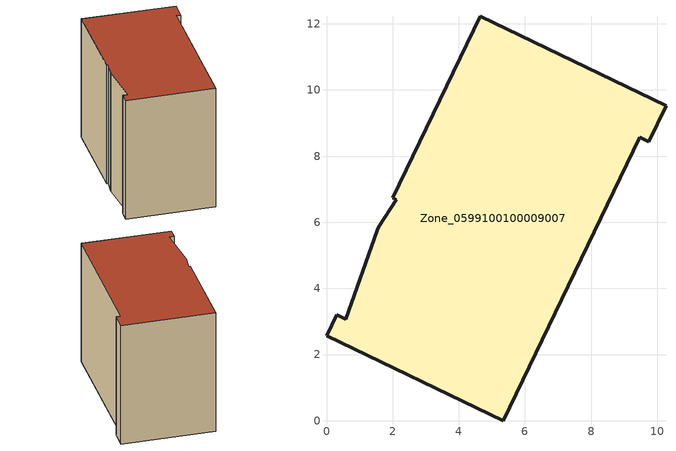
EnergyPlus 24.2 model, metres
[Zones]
Zone_0599100100009007
 floor ground (C_G): 1.53,5.75 1.58,5.86 2.11,6.69 2.01,6.74 4.65,12.23 10.26,9.52 9.73,8.44 9.46,8.57 5.34,0 0,2.57 0.3,3.2 0.59,3.07 z0
 wall outside (C_F): 5.34,0 9.46,8.57 9.73,8.44 10.26,9.52 4.65,12.23 2.01,6.74 2.11,6.69 1.58,5.86 1.53,5.75 0.59,3.07 0.3,3.2 0,2.57 5.34,0 z0:8.7
 roof outside (C_R): 1.53,5.75 0.59,3.07 0.3,3.2 0,2.57 5.34,0 9.46,8.57 9.73,8.44 10.26,9.52 4.65,12.23 2.01,6.74 2.11,6.69 1.58,5.86 z8.7
[BUILDING]
Pand.0599100100009007: North Axis=0; Terrain=City; Loads Convergence Tolerance Value=0.04; Temperature Convergence Tolerance Value=0.4; Solar Distribution=FullExterior; Maximum Number of Warmup Days=25; Minimum Number of Warmup Days=1
[Site:Location]
Rotterdam.The.Hague.AP_ZH_NLD Design_Conditions: Latitude=51.96; Longitude=4.45; Time Zone=1; Elevation=-4.5
[SITE:GROUNDTEMPERATURE:BUILDINGSURFACE]
18, 18, 18, 18, 18, 18, 18, 18, 18, 18, 18, 18
[MATERIAL] Thermal Absorptance=0.9; Solar Absorptance=0.7; Visible Absorptance=0.7
Name | Roughness | Thickness | Conductivity | Density | Specific Heat
G.TC.2006-2014 | MediumSmooth | 0.15 | 0.06 | 540 | 1210
F.TC.2006-2014 | Rough | 0.3 | 0.12 | 1920 | 840
R.TC.2006-2014 | MediumRough | 0.2 | 0.08 | 1500 | 1000
[CONSTRUCTION]
C_G: G.TC.2006-2014
C_F: F.TC.2006-2014
C_R: R.TC.2006-2014
[ZONE]
Zone_0599100100009007: Type=1; Multiplier=1; Ceiling Height=Autocalculate; Volume=Autocalculate; Floor Area=autocalculate; Part of Total Floor Area=Yes
[ZONEINFILTRATION:DESIGNFLOWRATE]
Infil_Zone_0599100100009007: Zone or ZoneList or Space or SpaceList=Zone_0599100100009007; Schedule=AlwaysOn; Design Flow Rate Calculation Method=Flow/Area; Flow Rate per Floor Area=0.0015; Constant Term Coefficient=1; Temperature Term Coefficient=0; Velocity Term Coefficient=0; Velocity Squared Term Coefficient=0
[HVACTEMPLATE:ZONE:IDEALLOADSAIRSYSTEM]
Zone_0599100100009007: Maximum Heating Supply Air Temperature=50; Minimum Cooling Supply Air Temperature=13; Maximum Heating Supply Air Humidity Ratio=0.0156; Minimum Cooling Supply Air Humidity Ratio=0.0077; Heating Limit=NoLimit; Cooling Limit=NoLimit; Dehumidification Control Type=ConstantSensibleHeatRatio; Cooling Sensible Heat Ratio=0.7; Dehumidification Setpoint=60; Humidification Control Type=None; Humidification Setpoint=30; Outdoor Air Method=None; Outdoor Air Flow Rate per Person=0.00944; Outdoor Air Flow Rate per Zone Floor Area=0; Outdoor Air Flow Rate per Zone=0; Demand Controlled Ventilation Type=None; Outdoor Air Economizer Type=NoEconomizer; Heat Recovery Type=None; Sensible Heat Recovery Effectiveness=0.7; Latent Heat Recovery Effectiveness=0.65
[ZONECONTROL:THERMOSTAT]
ThermostatControl_Zone_0599100100009007: Zone or ZoneList=Zone_0599100100009007; Control Type Schedule=DualSetpointControlType; Control 1=Thermostat_Zone_0599100100009007; Temperature Difference Between Cutout And Setpoint=0
[THERMOSTATSETPOINT:DUALSETPOINT]
Thermostat_Zone_0599100100009007: Heating Setpoint Temperature Schedule=HeatingSetpoint_Zone_0599100100009007; Cooling Setpoint Temperature Schedule=CoolingSetpoint_Zone_0599100100009007
[SCHEDULE:COMPACT]
HeatingSetpoint_Zone_0599100100009007: Through: 12/31, For: AllDays, Until: 24:00, 21
CoolingSetpoint_Zone_0599100100009007: Through: 12/31, For: AllDays, Until: 24:00, 24
DualSetpointControlType: Through: 12/31, For: AllDays, Until: 24:00, 4
AlwaysOn: Through: 12/31, For: AllDays, Until: 24:00, 1
